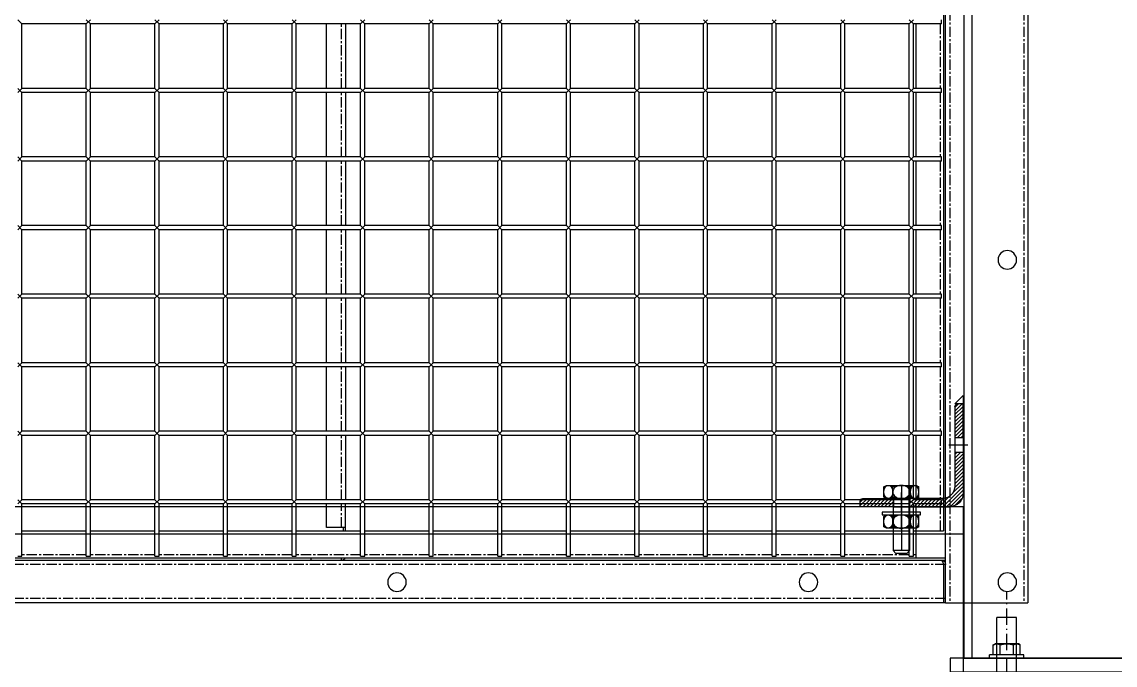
# Model space of a CAD drawing. Header units: millimetres. Extents: x -198529 to 244266, y -64 to 158464.
# Drawn here: x -147198 to -146401, y 94488 to 94957 of the extents above; entities that cross this region are included whole.
import ezdxf

# ---------------------------------------------------------------- set-up
doc = ezdxf.new("R2010")
doc.units = ezdxf.units.MM
for name, pattern in [('ACAD_ISO10W100', [18.5, 12, -3, 0.5, -3]), ('CENTER', [12, 7.5, -1.5, 1.5, -1.5]), ('HIDDEN2', [4.7625, 3.175, -1.5875])]:
    doc.linetypes.add(name, pattern=pattern)
for name, color, linetype in [('0-DCC', 30, 'Continuous'), ('0-DCC-STRUC', 180, 'Continuous'), ('0-DCC-STRUC-T', 4, 'Continuous'), ('ANCHOR BOLTS', 4, 'Continuous'), ('ANGEL STEEL_75x75x3.0', 22, 'Continuous'), ('BOLTS', 3, 'Continuous'), ('K-CEIL-DCC-RACK', 10, 'Continuous'), ('MITTELLINIEN', 3, 'ACAD_ISO10W100')]:
    doc.layers.add(name, color=color, linetype=linetype)
pattern_1 = [(45, (70645.0448, 93964.8255), (-1.325825215, 1.325825215), [])]

# ---------------------------------------------------------------- blocks, each defined once
blk = doc.blocks.new('DCC2850x1800(右)')
at = {"color": 0, "linetype": 'Continuous'}
for p, q in [((62906, -72678.48), (62906, -74478.48)), ((62966, -74478.48), (62966, -72678.48)), ((62967.5, -72730.88), (62967.5, -74426.08)), ((62969, -74056.48), (62969, -74053.48)), ((62969, -74056.48), (62989.5, -74056.48)), ((62987.5, -74103.48), (62987.5, -74056.48)), ((62992.5, -74053.48), (62989.5, -74056.48)), ((62992.5, -74056.48), (62989.5, -74053.48)), ((62989.5, -74103.48), (62989.5, -74056.48)), ((62992.5, -74103.48), (62992.5, -74056.48)), ((62992.5, -74056.48), (63039.5, -74056.48)), ((63042.5, -74053.48), (63039.5, -74056.48)), ((63042.5, -74056.48), (63039.5, -74053.48)), ((63039.5, -74103.48), (63039.5, -74056.48)), ((63042.5, -74056.48), (63089.5, -74056.48)), ((63042.5, -74103.48), (63042.5, -74056.48)), ((63092.5, -74053.48), (63089.5, -74056.48)), ((63092.5, -74056.48), (63089.5, -74053.48)), ((63089.5, -74103.48), (63089.5, -74056.48)), ((63092.5, -74056.48), (63139.5, -74056.48)), ((63092.5, -74103.48), (63092.5, -74056.48)), ((63142.5, -74053.48), (63139.5, -74056.48)), ((63142.5, -74056.48), (63139.5, -74053.48)), ((63139.5, -74103.48), (63139.5, -74056.48)), ((63142.5, -74056.48), (63189.5, -74056.48)), ((63142.5, -74103.48), (63142.5, -74056.48)), ((63192.5, -74053.48), (63189.5, -74056.48)), ((63192.5, -74056.48), (63189.5, -74053.48)), ((63189.5, -74103.48), (63189.5, -74056.48)), ((63192.5, -74056.48), (63239.5, -74056.48)), ((63192.5, -74103.48), (63192.5, -74056.48)), ((63242.5, -74053.48), (63239.5, -74056.48)), ((63242.5, -74056.48), (63239.5, -74053.48)), ((63239.5, -74103.48), (63239.5, -74056.48)), ((63242.5, -74056.48), (63289.5, -74056.48)), ((63242.5, -74103.48), (63242.5, -74056.48)), ((63292.5, -74053.48), (63289.5, -74056.48)), ((63292.5, -74056.48), (63289.5, -74053.48)), ((63289.5, -74103.48), (63289.5, -74056.48)), ((63292.5, -74056.48), (63339.5, -74056.48)), ((63292.5, -74103.48), (63292.5, -74056.48)), ((63342.5, -74053.48), (63339.5, -74056.48)), ((63342.5, -74056.48), (63339.5, -74053.48)), ((63339.5, -74103.48), (63339.5, -74056.48)), ((63342.5, -74056.48), (63389.5, -74056.48)), ((63342.5, -74103.48), (63342.5, -74056.48)), ((63392.5, -74053.48), (63389.5, -74056.48)), ((63392.5, -74056.48), (63389.5, -74053.48)), ((63389.5, -74103.48), (63389.5, -74056.48)), ((63392.5, -74056.48), (63439.5, -74056.48)), ((63392.5, -74103.48), (63392.5, -74056.48)), ((63403.5, -74056.48), (63403.5, -74103.48)), ((63417.5, -74103.48), (63417.5, -74056.48)), ((63442.5, -74053.48), (63439.5, -74056.48)), ((63442.5, -74056.48), (63439.5, -74053.48)), ((63439.5, -74103.48), (63439.5, -74056.48)), ((63442.5, -74056.48), (63489.5, -74056.48)), ((63442.5, -74103.48), (63442.5, -74056.48)), ((63492.5, -74053.48), (63489.5, -74056.48)), ((63492.5, -74056.48), (63489.5, -74053.48)), ((63489.5, -74103.48), (63489.5, -74056.48)), ((63492.5, -74056.48), (63539.5, -74056.48)), ((63492.5, -74103.48), (63492.5, -74056.48)), ((63542.5, -74053.48), (63539.5, -74056.48)), ((63542.5, -74056.48), (63539.5, -74053.48)), ((63539.5, -74103.48), (63539.5, -74056.48)), ((63542.5, -74056.48), (63589.5, -74056.48)), ((63542.5, -74103.48), (63542.5, -74056.48)), ((63592.5, -74053.48), (63589.5, -74056.48)), ((63592.5, -74056.48), (63589.5, -74053.48)), ((63589.5, -74103.48), (63589.5, -74056.48)), ((63592.5, -74056.48), (63639.5, -74056.48)), ((63592.5, -74103.48), (63592.5, -74056.48)), ((63642.5, -74053.48), (63639.5, -74056.48)), ((63639.5, -74103.48), (63639.5, -74056.48)), ((62969, -74103.48), (62989.5, -74103.48)), ((62969, -74106.48), (62969, -74103.48)), ((62969, -74106.48), (62989.5, -74106.48)), ((62987.5, -74153.48), (62987.5, -74106.48)), ((62992.5, -74103.48), (62989.5, -74106.48)), ((62992.5, -74106.48), (62989.5, -74103.48)), ((62989.5, -74153.48), (62989.5, -74106.48)), ((62992.5, -74103.48), (63039.5, -74103.48)), ((62992.5, -74153.48), (62992.5, -74106.48)), ((62992.5, -74106.48), (63039.5, -74106.48)), ((63042.5, -74103.48), (63039.5, -74106.48)), ((63042.5, -74106.48), (63039.5, -74103.48)), ((63039.5, -74153.48), (63039.5, -74106.48)), ((63042.5, -74103.48), (63089.5, -74103.48)), ((63042.5, -74106.48), (63089.5, -74106.48)), ((63042.5, -74153.48), (63042.5, -74106.48)), ((63092.5, -74103.48), (63089.5, -74106.48)), ((63092.5, -74106.48), (63089.5, -74103.48)), ((63089.5, -74153.48), (63089.5, -74106.48)), ((63092.5, -74103.48), (63139.5, -74103.48)), ((63092.5, -74106.48), (63139.5, -74106.48)), ((63092.5, -74153.48), (63092.5, -74106.48)), ((63142.5, -74103.48), (63139.5, -74106.48)), ((63142.5, -74106.48), (63139.5, -74103.48)), ((63139.5, -74153.48), (63139.5, -74106.48)), ((63142.5, -74103.48), (63189.5, -74103.48)), ((63142.5, -74106.48), (63189.5, -74106.48)), ((63142.5, -74153.48), (63142.5, -74106.48)), ((63192.5, -74103.48), (63189.5, -74106.48)), ((63192.5, -74106.48), (63189.5, -74103.48)), ((63189.5, -74153.48), (63189.5, -74106.48)), ((63192.5, -74103.48), (63239.5, -74103.48)), ((63192.5, -74106.48), (63239.5, -74106.48)), ((63192.5, -74153.48), (63192.5, -74106.48)), ((63242.5, -74103.48), (63239.5, -74106.48)), ((63242.5, -74106.48), (63239.5, -74103.48)), ((63239.5, -74153.48), (63239.5, -74106.48)), ((63242.5, -74103.48), (63289.5, -74103.48)), ((63242.5, -74106.48), (63289.5, -74106.48)), ((63242.5, -74153.48), (63242.5, -74106.48)), ((63292.5, -74103.48), (63289.5, -74106.48)), ((63292.5, -74106.48), (63289.5, -74103.48)), ((63289.5, -74153.48), (63289.5, -74106.48)), ((63292.5, -74103.48), (63339.5, -74103.48)), ((63292.5, -74106.48), (63339.5, -74106.48)), ((63292.5, -74153.48), (63292.5, -74106.48)), ((63342.5, -74103.48), (63339.5, -74106.48)), ((63342.5, -74106.48), (63339.5, -74103.48)), ((63339.5, -74153.48), (63339.5, -74106.48)), ((63342.5, -74103.48), (63389.5, -74103.48)), ((63342.5, -74106.48), (63389.5, -74106.48)), ((63342.5, -74153.48), (63342.5, -74106.48)), ((63392.5, -74103.48), (63389.5, -74106.48)), ((63392.5, -74106.48), (63389.5, -74103.48)), ((63389.5, -74153.48), (63389.5, -74106.48)), ((63392.5, -74103.48), (63439.5, -74103.48)), ((63392.5, -74106.48), (63439.5, -74106.48)), ((63392.5, -74153.48), (63392.5, -74106.48)), ((63403.5, -74106.48), (63403.5, -74153.48)), ((63417.5, -74153.48), (63417.5, -74106.48)), ((63442.5, -74103.48), (63439.5, -74106.48)), ((63442.5, -74106.48), (63439.5, -74103.48)), ((63439.5, -74153.48), (63439.5, -74106.48)), ((63442.5, -74103.48), (63489.5, -74103.48)), ((63442.5, -74106.48), (63489.5, -74106.48)), ((63442.5, -74153.48), (63442.5, -74106.48)), ((63492.5, -74103.48), (63489.5, -74106.48)), ((63492.5, -74106.48), (63489.5, -74103.48)), ((63489.5, -74153.48), (63489.5, -74106.48)), ((63492.5, -74103.48), (63539.5, -74103.48)), ((63492.5, -74106.48), (63539.5, -74106.48)), ((63492.5, -74153.48), (63492.5, -74106.48)), ((63542.5, -74103.48), (63539.5, -74106.48)), ((63542.5, -74106.48), (63539.5, -74103.48)), ((63539.5, -74153.48), (63539.5, -74106.48)), ((63542.5, -74103.48), (63589.5, -74103.48)), ((63542.5, -74106.48), (63589.5, -74106.48)), ((63542.5, -74153.48), (63542.5, -74106.48)), ((63592.5, -74103.48), (63589.5, -74106.48)), ((63592.5, -74106.48), (63589.5, -74103.48)), ((63589.5, -74153.48), (63589.5, -74106.48)), ((63592.5, -74103.48), (63639.5, -74103.48)), ((63592.5, -74106.48), (63639.5, -74106.48)), ((63592.5, -74153.48), (63592.5, -74106.48)), ((63642.5, -74103.48), (63639.5, -74106.48)), ((63642.5, -74106.48), (63639.5, -74103.48)), ((63639.5, -74153.48), (63639.5, -74106.48)), ((62969, -74153.48), (62989.5, -74153.48)), ((62969, -74156.48), (62969, -74153.48)), ((62992.5, -74153.48), (62989.5, -74156.48)), ((62992.5, -74156.48), (62989.5, -74153.48)), ((62992.5, -74153.48), (63039.5, -74153.48)), ((63042.5, -74153.48), (63039.5, -74156.48)), ((63042.5, -74156.48), (63039.5, -74153.48)), ((63042.5, -74153.48), (63089.5, -74153.48)), ((63092.5, -74153.48), (63089.5, -74156.48)), ((63092.5, -74156.48), (63089.5, -74153.48)), ((63092.5, -74153.48), (63139.5, -74153.48)), ((63142.5, -74153.48), (63139.5, -74156.48)), ((63142.5, -74156.48), (63139.5, -74153.48)), ((63142.5, -74153.48), (63189.5, -74153.48)), ((63192.5, -74153.48), (63189.5, -74156.48)), ((63192.5, -74156.48), (63189.5, -74153.48)), ((63192.5, -74153.48), (63239.5, -74153.48)), ((63242.5, -74153.48), (63239.5, -74156.48)), ((63242.5, -74156.48), (63239.5, -74153.48)), ((63242.5, -74153.48), (63289.5, -74153.48)), ((63292.5, -74153.48), (63289.5, -74156.48)), ((63292.5, -74156.48), (63289.5, -74153.48)), ((63292.5, -74153.48), (63339.5, -74153.48)), ((63342.5, -74153.48), (63339.5, -74156.48)), ((63342.5, -74156.48), (63339.5, -74153.48)), ((63342.5, -74153.48), (63389.5, -74153.48)), ((63392.5, -74153.48), (63389.5, -74156.48)), ((63392.5, -74156.48), (63389.5, -74153.48)), ((63392.5, -74153.48), (63439.5, -74153.48)), ((63442.5, -74153.48), (63439.5, -74156.48)), ((63442.5, -74156.48), (63439.5, -74153.48)), ((63442.5, -74153.48), (63489.5, -74153.48)), ((63492.5, -74153.48), (63489.5, -74156.48)), ((63492.5, -74156.48), (63489.5, -74153.48)), ((63492.5, -74153.48), (63539.5, -74153.48)), ((63542.5, -74153.48), (63539.5, -74156.48)), ((63542.5, -74156.48), (63539.5, -74153.48)), ((63542.5, -74153.48), (63589.5, -74153.48)), ((63592.5, -74153.48), (63589.5, -74156.48)), ((63592.5, -74156.48), (63589.5, -74153.48)), ((63592.5, -74153.48), (63639.5, -74153.48)), ((63642.5, -74153.48), (63639.5, -74156.48)), ((63642.5, -74156.48), (63639.5, -74153.48)), ((62969, -74156.48), (62989.5, -74156.48)), ((62987.5, -74203.48), (62987.5, -74156.48)), ((62989.5, -74203.48), (62989.5, -74156.48)), ((62992.5, -74203.48), (62992.5, -74156.48)), ((62992.5, -74156.48), (63039.5, -74156.48)), ((63039.5, -74203.48), (63039.5, -74156.48)), ((63042.5, -74156.48), (63089.5, -74156.48)), ((63042.5, -74203.48), (63042.5, -74156.48)), ((63089.5, -74203.48), (63089.5, -74156.48)), ((63092.5, -74156.48), (63139.5, -74156.48)), ((63092.5, -74203.48), (63092.5, -74156.48)), ((63139.5, -74203.48), (63139.5, -74156.48)), ((63142.5, -74156.48), (63189.5, -74156.48)), ((63142.5, -74203.48), (63142.5, -74156.48)), ((63189.5, -74203.48), (63189.5, -74156.48)), ((63192.5, -74156.48), (63239.5, -74156.48)), ((63192.5, -74203.48), (63192.5, -74156.48)), ((63239.5, -74203.48), (63239.5, -74156.48)), ((63242.5, -74156.48), (63289.5, -74156.48)), ((63242.5, -74203.48), (63242.5, -74156.48)), ((63289.5, -74203.48), (63289.5, -74156.48)), ((63292.5, -74156.48), (63339.5, -74156.48)), ((63292.5, -74203.48), (63292.5, -74156.48)), ((63339.5, -74203.48), (63339.5, -74156.48)), ((63342.5, -74156.48), (63389.5, -74156.48)), ((63342.5, -74203.48), (63342.5, -74156.48)), ((63389.5, -74203.48), (63389.5, -74156.48)), ((63392.5, -74156.48), (63439.5, -74156.48)), ((63392.5, -74203.48), (63392.5, -74156.48)), ((63403.5, -74156.48), (63403.5, -74203.48)), ((63417.5, -74203.48), (63417.5, -74156.48)), ((63439.5, -74203.48), (63439.5, -74156.48)), ((63442.5, -74156.48), (63489.5, -74156.48)), ((63442.5, -74203.48), (63442.5, -74156.48)), ((63489.5, -74203.48), (63489.5, -74156.48)), ((63492.5, -74156.48), (63539.5, -74156.48)), ((63492.5, -74203.48), (63492.5, -74156.48)), ((63539.5, -74203.48), (63539.5, -74156.48)), ((63542.5, -74156.48), (63589.5, -74156.48)), ((63542.5, -74203.48), (63542.5, -74156.48)), ((63589.5, -74203.48), (63589.5, -74156.48)), ((63592.5, -74156.48), (63639.5, -74156.48)), ((63592.5, -74203.48), (63592.5, -74156.48)), ((63639.5, -74203.48), (63639.5, -74156.48)), ((62969, -74203.48), (62989.5, -74203.48)), ((62969, -74206.48), (62969, -74203.48)), ((62969, -74206.48), (62989.5, -74206.48)), ((62987.5, -74253.48), (62987.5, -74206.48)), ((62992.5, -74203.48), (62989.5, -74206.48)), ((62992.5, -74206.48), (62989.5, -74203.48)), ((62989.5, -74253.48), (62989.5, -74206.48)), ((62992.5, -74203.48), (63039.5, -74203.48)), ((62992.5, -74253.48), (62992.5, -74206.48)), ((62992.5, -74206.48), (63039.5, -74206.48)), ((63042.5, -74203.48), (63039.5, -74206.48)), ((63042.5, -74206.48), (63039.5, -74203.48)), ((63039.5, -74253.48), (63039.5, -74206.48)), ((63042.5, -74203.48), (63089.5, -74203.48)), ((63042.5, -74206.48), (63089.5, -74206.48)), ((63042.5, -74253.48), (63042.5, -74206.48)), ((63092.5, -74203.48), (63089.5, -74206.48)), ((63092.5, -74206.48), (63089.5, -74203.48)), ((63089.5, -74253.48), (63089.5, -74206.48)), ((63092.5, -74203.48), (63139.5, -74203.48)), ((63092.5, -74206.48), (63139.5, -74206.48)), ((63092.5, -74253.48), (63092.5, -74206.48)), ((63142.5, -74203.48), (63139.5, -74206.48)), ((63142.5, -74206.48), (63139.5, -74203.48)), ((63139.5, -74253.48), (63139.5, -74206.48)), ((63142.5, -74203.48), (63189.5, -74203.48)), ((63142.5, -74206.48), (63189.5, -74206.48)), ((63142.5, -74253.48), (63142.5, -74206.48)), ((63192.5, -74203.48), (63189.5, -74206.48)), ((63192.5, -74206.48), (63189.5, -74203.48)), ((63189.5, -74253.48), (63189.5, -74206.48)), ((63192.5, -74203.48), (63239.5, -74203.48)), ((63192.5, -74206.48), (63239.5, -74206.48)), ((63192.5, -74253.48), (63192.5, -74206.48)), ((63242.5, -74203.48), (63239.5, -74206.48)), ((63242.5, -74206.48), (63239.5, -74203.48)), ((63239.5, -74253.48), (63239.5, -74206.48)), ((63242.5, -74203.48), (63289.5, -74203.48)), ((63242.5, -74206.48), (63289.5, -74206.48)), ((63242.5, -74253.48), (63242.5, -74206.48)), ((63292.5, -74203.48), (63289.5, -74206.48)), ((63292.5, -74206.48), (63289.5, -74203.48)), ((63289.5, -74253.48), (63289.5, -74206.48)), ((63292.5, -74203.48), (63339.5, -74203.48)), ((63292.5, -74206.48), (63339.5, -74206.48)), ((63292.5, -74253.48), (63292.5, -74206.48)), ((63342.5, -74203.48), (63339.5, -74206.48)), ((63342.5, -74206.48), (63339.5, -74203.48)), ((63339.5, -74253.48), (63339.5, -74206.48)), ((63342.5, -74203.48), (63389.5, -74203.48)), ((63342.5, -74206.48), (63389.5, -74206.48)), ((63342.5, -74253.48), (63342.5, -74206.48)), ((63392.5, -74203.48), (63389.5, -74206.48)), ((63392.5, -74206.48), (63389.5, -74203.48)), ((63389.5, -74253.48), (63389.5, -74206.48)), ((63392.5, -74203.48), (63439.5, -74203.48)), ((63392.5, -74206.48), (63439.5, -74206.48)), ((63392.5, -74253.48), (63392.5, -74206.48)), ((63403.5, -74206.48), (63403.5, -74253.48)), ((63417.5, -74253.48), (63417.5, -74206.48)), ((63442.5, -74203.48), (63439.5, -74206.48)), ((63442.5, -74206.48), (63439.5, -74203.48)), ((63439.5, -74253.48), (63439.5, -74206.48)), ((63442.5, -74203.48), (63489.5, -74203.48)), ((63442.5, -74206.48), (63489.5, -74206.48)), ((63442.5, -74253.48), (63442.5, -74206.48)), ((63492.5, -74203.48), (63489.5, -74206.48)), ((63492.5, -74206.48), (63489.5, -74203.48)), ((63489.5, -74253.48), (63489.5, -74206.48)), ((63492.5, -74203.48), (63539.5, -74203.48)), ((63492.5, -74206.48), (63539.5, -74206.48)), ((63492.5, -74253.48), (63492.5, -74206.48)), ((63542.5, -74203.48), (63539.5, -74206.48)), ((63542.5, -74206.48), (63539.5, -74203.48)), ((63539.5, -74253.48), (63539.5, -74206.48)), ((63542.5, -74203.48), (63589.5, -74203.48)), ((63542.5, -74206.48), (63589.5, -74206.48)), ((63542.5, -74253.48), (63542.5, -74206.48)), ((63592.5, -74203.48), (63589.5, -74206.48)), ((63592.5, -74206.48), (63589.5, -74203.48)), ((63589.5, -74253.48), (63589.5, -74206.48)), ((63592.5, -74203.48), (63639.5, -74203.48)), ((63592.5, -74206.48), (63639.5, -74206.48)), ((63592.5, -74253.48), (63592.5, -74206.48)), ((63642.5, -74203.48), (63639.5, -74206.48)), ((63642.5, -74206.48), (63639.5, -74203.48)), ((63639.5, -74253.48), (63639.5, -74206.48)), ((62969, -74253.48), (62989.5, -74253.48)), ((62969, -74256.48), (62969, -74253.48)), ((62969, -74256.48), (62989.5, -74256.48)), ((62987.5, -74303.48), (62987.5, -74256.48)), ((62992.5, -74253.48), (62989.5, -74256.48)), ((62992.5, -74256.48), (62989.5, -74253.48)), ((62989.5, -74303.48), (62989.5, -74256.48)), ((62992.5, -74253.48), (63039.5, -74253.48)), ((62992.5, -74303.48), (62992.5, -74256.48)), ((62992.5, -74256.48), (63039.5, -74256.48)), ((63042.5, -74253.48), (63039.5, -74256.48)), ((63042.5, -74256.48), (63039.5, -74253.48)), ((63039.5, -74303.48), (63039.5, -74256.48)), ((63042.5, -74253.48), (63089.5, -74253.48)), ((63042.5, -74256.48), (63089.5, -74256.48)), ((63042.5, -74303.48), (63042.5, -74256.48)), ((63092.5, -74253.48), (63089.5, -74256.48)), ((63092.5, -74256.48), (63089.5, -74253.48)), ((63089.5, -74303.48), (63089.5, -74256.48)), ((63092.5, -74253.48), (63139.5, -74253.48)), ((63092.5, -74256.48), (63139.5, -74256.48)), ((63092.5, -74303.48), (63092.5, -74256.48)), ((63142.5, -74253.48), (63139.5, -74256.48)), ((63142.5, -74256.48), (63139.5, -74253.48)), ((63139.5, -74303.48), (63139.5, -74256.48)), ((63142.5, -74253.48), (63189.5, -74253.48)), ((63142.5, -74256.48), (63189.5, -74256.48)), ((63142.5, -74303.48), (63142.5, -74256.48)), ((63192.5, -74253.48), (63189.5, -74256.48)), ((63192.5, -74256.48), (63189.5, -74253.48)), ((63189.5, -74303.48), (63189.5, -74256.48)), ((63192.5, -74253.48), (63239.5, -74253.48)), ((63192.5, -74256.48), (63239.5, -74256.48)), ((63192.5, -74303.48), (63192.5, -74256.48)), ((63242.5, -74253.48), (63239.5, -74256.48)), ((63242.5, -74256.48), (63239.5, -74253.48)), ((63239.5, -74303.48), (63239.5, -74256.48)), ((63242.5, -74253.48), (63289.5, -74253.48)), ((63242.5, -74256.48), (63289.5, -74256.48)), ((63242.5, -74303.48), (63242.5, -74256.48)), ((63292.5, -74253.48), (63289.5, -74256.48)), ((63292.5, -74256.48), (63289.5, -74253.48)), ((63289.5, -74303.48), (63289.5, -74256.48)), ((63292.5, -74253.48), (63339.5, -74253.48)), ((63292.5, -74256.48), (63339.5, -74256.48)), ((63292.5, -74303.48), (63292.5, -74256.48)), ((63342.5, -74253.48), (63339.5, -74256.48)), ((63342.5, -74256.48), (63339.5, -74253.48)), ((63339.5, -74303.48), (63339.5, -74256.48)), ((63342.5, -74253.48), (63389.5, -74253.48)), ((63342.5, -74256.48), (63389.5, -74256.48)), ((63342.5, -74303.48), (63342.5, -74256.48)), ((63392.5, -74253.48), (63389.5, -74256.48)), ((63392.5, -74256.48), (63389.5, -74253.48)), ((63389.5, -74303.48), (63389.5, -74256.48)), ((63392.5, -74253.48), (63439.5, -74253.48)), ((63392.5, -74256.48), (63439.5, -74256.48)), ((63392.5, -74303.48), (63392.5, -74256.48)), ((63403.5, -74256.48), (63403.5, -74303.48)), ((63417.5, -74303.48), (63417.5, -74256.48)), ((63442.5, -74253.48), (63439.5, -74256.48)), ((63442.5, -74256.48), (63439.5, -74253.48)), ((63439.5, -74303.48), (63439.5, -74256.48)), ((63442.5, -74253.48), (63489.5, -74253.48)), ((63442.5, -74256.48), (63489.5, -74256.48)), ((63442.5, -74303.48), (63442.5, -74256.48)), ((63492.5, -74253.48), (63489.5, -74256.48)), ((63492.5, -74256.48), (63489.5, -74253.48)), ((63489.5, -74303.48), (63489.5, -74256.48)), ((63492.5, -74253.48), (63539.5, -74253.48)), ((63492.5, -74256.48), (63539.5, -74256.48)), ((63492.5, -74303.48), (63492.5, -74256.48)), ((63542.5, -74253.48), (63539.5, -74256.48)), ((63542.5, -74256.48), (63539.5, -74253.48)), ((63539.5, -74303.48), (63539.5, -74256.48)), ((63542.5, -74253.48), (63589.5, -74253.48)), ((63542.5, -74256.48), (63589.5, -74256.48)), ((63542.5, -74303.48), (63542.5, -74256.48)), ((63592.5, -74253.48), (63589.5, -74256.48)), ((63592.5, -74256.48), (63589.5, -74253.48)), ((63589.5, -74303.48), (63589.5, -74256.48)), ((63592.5, -74253.48), (63639.5, -74253.48)), ((63592.5, -74256.48), (63639.5, -74256.48)), ((63592.5, -74303.48), (63592.5, -74256.48)), ((63642.5, -74253.48), (63639.5, -74256.48)), ((63642.5, -74256.48), (63639.5, -74253.48)), ((63639.5, -74303.48), (63639.5, -74256.48)), ((62969, -74303.48), (62989.5, -74303.48)), ((62969, -74306.48), (62969, -74303.48)), ((62969, -74306.48), (62989.5, -74306.48)), ((62987.5, -74353.48), (62987.5, -74306.48)), ((62992.5, -74303.48), (62989.5, -74306.48)), ((62992.5, -74306.48), (62989.5, -74303.48)), ((62989.5, -74353.48), (62989.5, -74306.48)), ((62992.5, -74303.48), (63039.5, -74303.48)), ((62992.5, -74353.48), (62992.5, -74306.48)), ((62992.5, -74306.48), (63039.5, -74306.48)), ((63042.5, -74303.48), (63039.5, -74306.48)), ((63042.5, -74306.48), (63039.5, -74303.48)), ((63039.5, -74353.48), (63039.5, -74306.48)), ((63042.5, -74303.48), (63089.5, -74303.48)), ((63042.5, -74306.48), (63089.5, -74306.48)), ((63042.5, -74353.48), (63042.5, -74306.48)), ((63092.5, -74303.48), (63089.5, -74306.48)), ((63092.5, -74306.48), (63089.5, -74303.48)), ((63089.5, -74353.48), (63089.5, -74306.48)), ((63092.5, -74303.48), (63139.5, -74303.48)), ((63092.5, -74306.48), (63139.5, -74306.48)), ((63092.5, -74353.48), (63092.5, -74306.48)), ((63142.5, -74303.48), (63139.5, -74306.48)), ((63142.5, -74306.48), (63139.5, -74303.48)), ((63139.5, -74353.48), (63139.5, -74306.48)), ((63142.5, -74303.48), (63189.5, -74303.48)), ((63142.5, -74306.48), (63189.5, -74306.48)), ((63142.5, -74353.48), (63142.5, -74306.48)), ((63192.5, -74303.48), (63189.5, -74306.48)), ((63192.5, -74306.48), (63189.5, -74303.48)), ((63189.5, -74353.48), (63189.5, -74306.48)), ((63192.5, -74303.48), (63239.5, -74303.48)), ((63192.5, -74306.48), (63239.5, -74306.48)), ((63192.5, -74353.48), (63192.5, -74306.48)), ((63242.5, -74303.48), (63239.5, -74306.48)), ((63242.5, -74306.48), (63239.5, -74303.48)), ((63239.5, -74353.48), (63239.5, -74306.48)), ((63242.5, -74303.48), (63289.5, -74303.48)), ((63242.5, -74306.48), (63289.5, -74306.48)), ((63242.5, -74353.48), (63242.5, -74306.48)), ((63292.5, -74303.48), (63289.5, -74306.48)), ((63292.5, -74306.48), (63289.5, -74303.48)), ((63289.5, -74353.48), (63289.5, -74306.48)), ((63292.5, -74303.48), (63339.5, -74303.48)), ((63292.5, -74306.48), (63339.5, -74306.48)), ((63292.5, -74353.48), (63292.5, -74306.48)), ((63342.5, -74303.48), (63339.5, -74306.48)), ((63342.5, -74306.48), (63339.5, -74303.48)), ((63339.5, -74353.48), (63339.5, -74306.48)), ((63342.5, -74303.48), (63389.5, -74303.48)), ((63342.5, -74306.48), (63389.5, -74306.48)), ((63342.5, -74353.48), (63342.5, -74306.48)), ((63392.5, -74303.48), (63389.5, -74306.48)), ((63392.5, -74306.48), (63389.5, -74303.48)), ((63389.5, -74353.48), (63389.5, -74306.48)), ((63392.5, -74303.48), (63439.5, -74303.48)), ((63392.5, -74306.48), (63439.5, -74306.48)), ((63392.5, -74353.48), (63392.5, -74306.48)), ((63403.5, -74306.48), (63403.5, -74353.48)), ((63417.5, -74353.48), (63417.5, -74306.48)), ((63442.5, -74303.48), (63439.5, -74306.48)), ((63442.5, -74306.48), (63439.5, -74303.48)), ((63439.5, -74353.48), (63439.5, -74306.48)), ((63442.5, -74303.48), (63489.5, -74303.48)), ((63442.5, -74306.48), (63489.5, -74306.48)), ((63442.5, -74353.48), (63442.5, -74306.48)), ((63492.5, -74303.48), (63489.5, -74306.48)), ((63492.5, -74306.48), (63489.5, -74303.48)), ((63489.5, -74353.48), (63489.5, -74306.48)), ((63492.5, -74303.48), (63539.5, -74303.48)), ((63492.5, -74306.48), (63539.5, -74306.48)), ((63492.5, -74353.48), (63492.5, -74306.48)), ((63542.5, -74303.48), (63539.5, -74306.48)), ((63542.5, -74306.48), (63539.5, -74303.48)), ((63539.5, -74353.48), (63539.5, -74306.48)), ((63542.5, -74303.48), (63589.5, -74303.48)), ((63542.5, -74306.48), (63589.5, -74306.48)), ((63542.5, -74353.48), (63542.5, -74306.48)), ((63592.5, -74303.48), (63589.5, -74306.48)), ((63592.5, -74306.48), (63589.5, -74303.48)), ((63589.5, -74353.48), (63589.5, -74306.48)), ((63592.5, -74303.48), (63639.5, -74303.48)), ((63592.5, -74306.48), (63639.5, -74306.48)), ((63592.5, -74353.48), (63592.5, -74306.48)), ((63642.5, -74303.48), (63639.5, -74306.48)), ((63642.5, -74306.48), (63639.5, -74303.48)), ((63639.5, -74353.48), (63639.5, -74306.48)), ((62969, -74353.48), (62989.5, -74353.48)), ((62969, -74356.48), (62969, -74353.48)), ((62992.5, -74353.48), (62989.5, -74356.48)), ((62992.5, -74356.48), (62989.5, -74353.48)), ((62992.5, -74353.48), (63039.5, -74353.48)), ((63042.5, -74353.48), (63039.5, -74356.48)), ((63042.5, -74356.48), (63039.5, -74353.48)), ((63042.5, -74353.48), (63089.5, -74353.48)), ((63092.5, -74353.48), (63089.5, -74356.48)), ((63092.5, -74356.48), (63089.5, -74353.48)), ((63092.5, -74353.48), (63139.5, -74353.48)), ((63142.5, -74353.48), (63139.5, -74356.48)), ((63142.5, -74356.48), (63139.5, -74353.48)), ((63142.5, -74353.48), (63189.5, -74353.48)), ((63192.5, -74353.48), (63189.5, -74356.48)), ((63192.5, -74356.48), (63189.5, -74353.48)), ((63192.5, -74353.48), (63239.5, -74353.48)), ((63242.5, -74353.48), (63239.5, -74356.48)), ((63242.5, -74356.48), (63239.5, -74353.48)), ((63242.5, -74353.48), (63289.5, -74353.48)), ((63292.5, -74353.48), (63289.5, -74356.48)), ((63292.5, -74356.48), (63289.5, -74353.48)), ((63292.5, -74353.48), (63339.5, -74353.48)), ((63342.5, -74353.48), (63339.5, -74356.48)), ((63342.5, -74356.48), (63339.5, -74353.48)), ((63342.5, -74353.48), (63389.5, -74353.48)), ((63392.5, -74353.48), (63389.5, -74356.48)), ((63392.5, -74356.48), (63389.5, -74353.48)), ((63392.5, -74353.48), (63439.5, -74353.48)), ((63442.5, -74353.48), (63439.5, -74356.48)), ((63442.5, -74356.48), (63439.5, -74353.48)), ((63442.5, -74353.48), (63489.5, -74353.48)), ((63492.5, -74353.48), (63489.5, -74356.48)), ((63492.5, -74356.48), (63489.5, -74353.48)), ((63492.5, -74353.48), (63539.5, -74353.48)), ((63542.5, -74353.48), (63539.5, -74356.48)), ((63542.5, -74356.48), (63539.5, -74353.48)), ((63542.5, -74353.48), (63589.5, -74353.48)), ((63592.5, -74353.48), (63589.5, -74356.48)), ((63592.5, -74356.48), (63589.5, -74353.48)), ((63592.5, -74353.48), (63639.5, -74353.48)), ((63642.5, -74353.48), (63639.5, -74356.48)), ((63642.5, -74356.48), (63639.5, -74353.48)), ((62969, -74356.48), (62989.5, -74356.48)), ((62987.5, -74403.48), (62987.5, -74356.48)), ((62989.5, -74403.48), (62989.5, -74356.48)), ((62992.5, -74403.48), (62992.5, -74356.48)), ((62992.5, -74356.48), (63039.5, -74356.48)), ((63039.5, -74403.48), (63039.5, -74356.48)), ((63042.5, -74356.48), (63089.5, -74356.48)), ((63042.5, -74403.48), (63042.5, -74356.48)), ((63089.5, -74403.48), (63089.5, -74356.48)), ((63092.5, -74356.48), (63139.5, -74356.48)), ((63092.5, -74403.48), (63092.5, -74356.48)), ((63139.5, -74403.48), (63139.5, -74356.48)), ((63142.5, -74356.48), (63189.5, -74356.48)), ((63142.5, -74403.48), (63142.5, -74356.48)), ((63189.5, -74403.48), (63189.5, -74356.48)), ((63192.5, -74356.48), (63239.5, -74356.48)), ((63192.5, -74403.48), (63192.5, -74356.48)), ((63239.5, -74403.48), (63239.5, -74356.48)), ((63242.5, -74356.48), (63289.5, -74356.48)), ((63242.5, -74403.48), (63242.5, -74356.48)), ((63289.5, -74403.48), (63289.5, -74356.48)), ((63292.5, -74356.48), (63339.5, -74356.48)), ((63292.5, -74403.48), (63292.5, -74356.48)), ((63339.5, -74403.48), (63339.5, -74356.48)), ((63342.5, -74356.48), (63389.5, -74356.48)), ((63342.5, -74403.48), (63342.5, -74356.48)), ((63389.5, -74403.48), (63389.5, -74356.48)), ((63392.5, -74356.48), (63439.5, -74356.48)), ((63392.5, -74403.48), (63392.5, -74356.48)), ((63403.5, -74356.48), (63403.5, -74403.48)), ((63417.5, -74403.48), (63417.5, -74356.48)), ((63439.5, -74403.48), (63439.5, -74356.48)), ((63442.5, -74356.48), (63489.5, -74356.48)), ((63442.5, -74403.48), (63442.5, -74356.48)), ((63489.5, -74403.48), (63489.5, -74356.48)), ((63492.5, -74356.48), (63539.5, -74356.48)), ((63492.5, -74403.48), (63492.5, -74356.48)), ((63539.5, -74403.48), (63539.5, -74356.48)), ((63542.5, -74356.48), (63589.5, -74356.48)), ((63542.5, -74403.48), (63542.5, -74356.48)), ((63589.5, -74403.48), (63589.5, -74356.48)), ((63592.5, -74356.48), (63639.5, -74356.48)), ((63592.5, -74403.48), (63592.5, -74356.48)), ((63639.5, -74403.48), (63639.5, -74356.48)), ((62969, -74403.48), (62989.5, -74403.48)), ((62969, -74406.48), (62969, -74403.48)), ((62969, -74406.48), (62989.5, -74406.48)), ((62987.5, -74446.08), (62987.5, -74406.48)), ((62992.5, -74403.48), (62989.5, -74406.48)), ((62992.5, -74406.48), (62989.5, -74403.48)), ((62989.5, -74444.58), (62989.5, -74406.48)), ((62992.5, -74403.48), (63039.5, -74403.48)), ((62992.5, -74444.58), (62992.5, -74406.48)), ((62992.5, -74406.48), (63039.5, -74406.48)), ((63042.5, -74403.48), (63039.5, -74406.48)), ((63042.5, -74406.48), (63039.5, -74403.48)), ((63039.5, -74444.58), (63039.5, -74406.48)), ((63042.5, -74403.48), (63089.5, -74403.48)), ((63042.5, -74406.48), (63089.5, -74406.48)), ((63042.5, -74444.58), (63042.5, -74406.48)), ((63092.5, -74403.48), (63089.5, -74406.48)), ((63092.5, -74406.48), (63089.5, -74403.48)), ((63089.5, -74444.58), (63089.5, -74406.48)), ((63092.5, -74403.48), (63139.5, -74403.48)), ((63092.5, -74406.48), (63139.5, -74406.48)), ((63092.5, -74444.58), (63092.5, -74406.48)), ((63142.5, -74403.48), (63139.5, -74406.48)), ((63142.5, -74406.48), (63139.5, -74403.48)), ((63139.5, -74444.58), (63139.5, -74406.48)), ((63142.5, -74403.48), (63189.5, -74403.48)), ((63142.5, -74406.48), (63189.5, -74406.48)), ((63142.5, -74444.58), (63142.5, -74406.48)), ((63192.5, -74403.48), (63189.5, -74406.48)), ((63192.5, -74406.48), (63189.5, -74403.48)), ((63189.5, -74444.58), (63189.5, -74406.48)), ((63192.5, -74403.48), (63239.5, -74403.48)), ((63192.5, -74406.48), (63239.5, -74406.48)), ((63192.5, -74444.58), (63192.5, -74406.48)), ((63242.5, -74403.48), (63239.5, -74406.48)), ((63242.5, -74406.48), (63239.5, -74403.48)), ((63239.5, -74444.58), (63239.5, -74406.48)), ((63242.5, -74403.48), (63289.5, -74403.48)), ((63242.5, -74406.48), (63289.5, -74406.48)), ((63242.5, -74444.58), (63242.5, -74406.48)), ((63292.5, -74403.48), (63289.5, -74406.48)), ((63292.5, -74406.48), (63289.5, -74403.48)), ((63289.5, -74444.58), (63289.5, -74406.48)), ((63292.5, -74403.48), (63339.5, -74403.48)), ((63292.5, -74406.48), (63339.5, -74406.48)), ((63292.5, -74444.58), (63292.5, -74406.48)), ((63342.5, -74403.48), (63339.5, -74406.48)), ((63342.5, -74406.48), (63339.5, -74403.48)), ((63339.5, -74444.58), (63339.5, -74406.48)), ((63342.5, -74403.48), (63389.5, -74403.48)), ((63342.5, -74406.48), (63389.5, -74406.48)), ((63342.5, -74444.58), (63342.5, -74406.48)), ((63392.5, -74403.48), (63389.5, -74406.48)), ((63392.5, -74406.48), (63389.5, -74403.48)), ((63389.5, -74444.58), (63389.5, -74406.48)), ((63392.5, -74403.48), (63439.5, -74403.48)), ((63392.5, -74406.48), (63439.5, -74406.48)), ((63392.5, -74444.58), (63392.5, -74406.48)), ((63403.5, -74426.08), (63403.5, -74406.48)), ((63417.5, -74423.58), (63417.5, -74406.48)), ((63442.5, -74403.48), (63439.5, -74406.48)), ((63442.5, -74406.48), (63439.5, -74403.48)), ((63439.5, -74444.58), (63439.5, -74406.48)), ((63442.5, -74403.48), (63489.5, -74403.48)), ((63442.5, -74406.48), (63489.5, -74406.48)), ((63442.5, -74444.58), (63442.5, -74406.48)), ((63492.5, -74403.48), (63489.5, -74406.48)), ((63492.5, -74406.48), (63489.5, -74403.48)), ((63489.5, -74444.58), (63489.5, -74406.48)), ((63492.5, -74403.48), (63539.5, -74403.48)), ((63492.5, -74406.48), (63539.5, -74406.48)), ((63492.5, -74444.58), (63492.5, -74406.48)), ((63542.5, -74403.48), (63539.5, -74406.48)), ((63542.5, -74406.48), (63539.5, -74403.48)), ((63539.5, -74444.58), (63539.5, -74406.48)), ((63542.5, -74403.48), (63589.5, -74403.48)), ((63542.5, -74406.48), (63589.5, -74406.48)), ((63542.5, -74444.58), (63542.5, -74406.48)), ((63592.5, -74403.48), (63589.5, -74406.48)), ((63592.5, -74406.48), (63589.5, -74403.48)), ((63589.5, -74444.58), (63589.5, -74406.48)), ((63592.5, -74403.48), (63639.5, -74403.48)), ((63592.5, -74406.48), (63639.5, -74406.48)), ((63592.5, -74444.58), (63592.5, -74406.48)), ((63642.5, -74403.48), (63639.5, -74406.48)), ((63642.5, -74406.48), (63639.5, -74403.48)), ((63639.5, -74444.58), (63639.5, -74406.48)), ((62989.5, -74426.08), (62967.5, -74426.08)), ((63039.5, -74426.08), (62992.5, -74426.08)), ((63089.5, -74426.08), (63042.5, -74426.08)), ((63139.5, -74426.08), (63092.5, -74426.08)), ((63189.5, -74426.08), (63142.5, -74426.08)), ((63239.5, -74426.08), (63192.5, -74426.08)), ((63289.5, -74426.08), (63242.5, -74426.08)), ((63339.5, -74426.08), (63292.5, -74426.08)), ((63389.5, -74426.08), (63342.5, -74426.08)), ((63439.5, -74426.08), (63392.5, -74426.08)), ((63403.5, -74423.58), (63417.5, -74423.58)), ((63405, -74426.08), (63405, -74423.58)), ((63489.5, -74426.08), (63442.5, -74426.08)), ((63539.5, -74426.08), (63492.5, -74426.08)), ((63589.5, -74426.08), (63542.5, -74426.08)), ((63639.5, -74426.08), (63592.5, -74426.08)), ((62966, -74446.08), (65616, -74446.08)), ((62966, -74447.58), (65613, -74447.58)), ((62967.77, -74449.73), (62967.5, -74450.58)), ((62992.5, -74444.58), (62989.5, -74444.58)), ((63042.5, -74444.58), (63039.5, -74444.58)), ((63092.5, -74444.58), (63089.5, -74444.58)), ((63142.5, -74444.58), (63139.5, -74444.58)), ((63192.5, -74444.58), (63189.5, -74444.58)), ((63242.5, -74444.58), (63239.5, -74444.58)), ((63292.5, -74444.58), (63289.5, -74444.58)), ((63342.5, -74444.58), (63339.5, -74444.58)), ((63392.5, -74444.58), (63389.5, -74444.58)), ((63428.5, -74447.58), (63428.5, -74446.08)), ((63442.5, -74444.58), (63439.5, -74444.58)), ((63492.5, -74444.58), (63489.5, -74444.58)), ((63542.5, -74444.58), (63539.5, -74444.58)), ((63592.5, -74444.58), (63589.5, -74444.58)), ((63642.5, -74444.58), (63639.5, -74444.58)), ((62966, -74450.58), (62967.5, -74450.58)), ((62967.5, -74450.58), (62967.5, -74478.48)), ((62966, -74478.48), (62906, -74478.48)), ((62966, -74478.48), (62967.5, -74478.48)), ((62966, -74478.48), (65614.5, -74478.48))]:
    blk.add_line(p, q, dxfattribs=at)
at = {"color": 0, "linetype": 'CENTER'}
for p, q in [((62909, -72678.48), (62909, -74478.48)), ((62963, -72678.48), (62963, -74478.48)), ((62970, -74056.48), (62970, -74103.48)), ((63406.5, -74103.48), (63406.5, -74056.48)), ((62970, -74106.48), (62970, -74153.48)), ((63406.5, -74153.48), (63406.5, -74106.48)), ((62970, -74156.48), (62970, -74203.48)), ((63406.5, -74203.48), (63406.5, -74156.48)), ((62970, -74206.48), (62970, -74253.48)), ((63406.5, -74253.48), (63406.5, -74206.48)), ((62970, -74256.48), (62970, -74303.48)), ((63406.5, -74303.48), (63406.5, -74256.48)), ((62970, -74306.48), (62970, -74353.48)), ((63406.5, -74353.48), (63406.5, -74306.48)), ((62970, -74356.48), (62970, -74403.48)), ((63406.5, -74403.48), (63406.5, -74356.48)), ((62970, -74406.48), (62970, -74426.08)), ((63406.5, -74423.58), (63406.5, -74406.48)), ((62987.5, -74443.58), (62989.5, -74443.58)), ((62992.5, -74443.58), (63039.5, -74443.58)), ((63042.5, -74443.58), (63089.5, -74443.58)), ((63092.5, -74443.58), (63139.5, -74443.58)), ((63142.5, -74443.58), (63189.5, -74443.58)), ((63192.5, -74443.58), (63239.5, -74443.58)), ((63242.5, -74443.58), (63289.5, -74443.58)), ((63292.5, -74443.58), (63339.5, -74443.58)), ((63342.5, -74443.58), (63389.5, -74443.58)), ((63392.5, -74443.58), (63439.5, -74443.58)), ((63406.5, -74447.58), (63406.5, -74446.08)), ((63442.5, -74443.58), (63489.5, -74443.58)), ((63492.5, -74443.58), (63539.5, -74443.58)), ((63542.5, -74443.58), (63589.5, -74443.58)), ((63592.5, -74443.58), (63639.5, -74443.58)), ((62966, -74450.58), (65614.5, -74450.58)), ((62966, -74475.48), (65614.5, -74475.48))]:
    blk.add_line(p, q, dxfattribs=at)
at = {"color": 0, "linetype": 'Continuous'}
for centre in [(62921, -74228.48), (62921, -74463.48), (63066, -74463.48), (63066, -74463.48), (63366, -74463.48), (63366, -74463.48)]:
    blk.add_circle(centre, 6.75, dxfattribs=at)
for centre, start, end in [((62969, -74450.58), 90, 180), ((63406.5, -74444.58), 210, 270)]:
    blk.add_arc(centre, 3, start, end, dxfattribs=at)
for points, knots in [([(62968, -74449.08), (62967.96, -74449.18), (62967.88, -74449.4), (62967.81, -74449.62), (62967.77, -74449.73)], [0, 0, 0, 0, 0.488633, 1, 1, 1, 1]), ([(62969, -74447.58), (62968.79, -74447.58), (62968.33, -74448.17), (62968.14, -74448.7), (62968, -74449.08)], [0, 0, 0, 0, 0.347127, 1, 1, 1, 1])]:
    blk.add_open_spline(points, degree=3, knots=knots, dxfattribs=at)
blk = doc.blocks.new('H-方柱-200x8-X13')
for points in [[(-100, -1190), (100, -1190), (100, 4860.48), (-100, 4860.48)], [(-110, -1200), (110, -1200), (110, -1190), (-110, -1190)]]:
    blk.add_lwpolyline(points, close=True)
at = {"linetype": 'HIDDEN2', "ltscale": 0.1}
blk.add_lwpolyline([(-94, -1190), (94, -1190), (94, 4860.48), (-94, 4860.48)], close=True, dxfattribs=at)
blk = doc.blocks.new('M12')
at = {"layer": 'ANCHOR BOLTS'}
for p, q in [((-7.21, -38.33), (-7.21, 29.63)), ((-7.21, 29.63), (7.21, 29.63)), ((7.21, -38.33), (7.21, 29.63)), ((-9.81, 9.74), (-8.5, 10.5)), ((-9.81, 2.5), (-9.81, 9.74)), ((-8.5, 10.5), (8.5, 10.5)), ((-4.91, 2.5), (-4.91, 9.74)), ((4.91, 2.5), (4.91, 9.74)), ((9.81, 9.74), (8.5, 10.5)), ((9.81, 2.5), (9.81, 9.74)), ((-12.5, 2.5), (12.5, 2.5)), ((-12.5, 0), (-12.5, 2.5)), ((-12.5, 0), (12.5, 0)), ((0, 0), (0, 0)), ((12.5, 0), (12.5, 2.5)), ((7.21, -38.33), (-7.21, -38.33)), ((-7.01, -38.33), (-7.01, -40)), ((7.01, -38.33), (7.01, -40)), ((-7.21, -58), (-7.21, -40)), ((-7.21, -40), (7.21, -40)), ((7.21, -58), (7.21, -40)), ((-7.21, -58), (7.21, -58)), ((-6.17, -64.5), (-6.17, -58)), ((6.17, -64.5), (6.17, -58)), ((-7.21, -64.5), (7.21, -64.5)), ((-7.21, -72.58), (-7.21, -64.5)), ((-7.18, -70.08), (-6.05, -70.08)), ((-7.18, -71.07), (-7.18, -70.08)), ((-6.42, -72.58), (-7.18, -71.07)), ((-7.18, -71.07), (-6.81, -71.07)), ((-6.81, -71.07), (-6.81, -70.08)), ((-6.05, -72.58), (-6.81, -71.07)), ((-6.05, -72.58), (-6.05, -70.08)), ((-2.45, -71.07), (-2.45, -70.08)), ((-2.45, -70.08), (-1.5, -70.08)), ((-2.23, -72.58), (-2.45, -71.07)), ((-2.45, -71.07), (-1.73, -71.07)), ((-1.73, -71.07), (-1.73, -70.08)), ((-1.5, -72.58), (-1.73, -71.07)), ((-1.5, -72.58), (-1.5, -70.08)), ((3.27, -72.58), (3.27, -70.08)), ((3.27, -70.08), (4.36, -70.08)), ((3.71, -71.07), (3.27, -72.58)), ((3.71, -71.07), (3.71, -70.08)), ((3.71, -71.07), (4.36, -71.07)), ((4.36, -71.07), (3.92, -72.58)), ((4.36, -71.07), (4.36, -70.08)), ((6.86, -72.58), (6.86, -70.08)), ((6.86, -70.08), (7.9, -70.08)), ((7.7, -71.07), (6.86, -72.58)), ((7.9, -71.07), (7.05, -72.58)), ((7.21, -70.08), (7.21, -64.5)), ((7.7, -71.07), (7.7, -70.08)), ((7.7, -71.07), (7.9, -71.07)), ((7.9, -71.07), (7.9, -70.08)), ((-7.33, -79.42), (-7.33, -72.58)), ((-7.21, -72.58), (1.65, -72.58)), ((-1.41, -79.42), (1.41, -79.42)), ((-1.41, -82.75), (-1.41, -79.42)), ((1.41, -82.75), (1.41, -79.42)), ((1.65, -74), (1.65, -72.58)), ((1.65, -74), (5.25, -74)), ((3.27, -72.58), (3.92, -72.58)), ((5.25, -74), (5.25, -72.58)), ((5.25, -72.58), (7.33, -72.58)), ((7.21, -72.58), (7.21, -72.3)), ((7.33, -79.42), (7.33, -72.58)), ((-7.92, -94.15), (-1.77, -94.15)), ((7.92, -94.15), (1.77, -94.15)), ((-8.83, -103.59), (-8.72, -102.63)), ((-2.59, -103.66), (-2.48, -102.62)), ((-1.79, -97.43), (1.79, -97.43)), ((2.59, -103.66), (2.48, -102.62)), ((8.83, -103.59), (8.72, -102.63)), ((-2.88, -106.08), (-9.15, -106.08)), ((-7.21, -111.6), (-7.21, -108.8)), ((2.88, -106.08), (9.15, -106.08)), ((7.46, -111.6), (7.46, -108.8)), ((-7.21, -111.6), (7.46, -111.6)), ((-5, -111.6), (-5, -116.54)), ((-5, -116.54), (5, -116.54)), ((-5, -116.54), (-3.54, -118)), ((-4.11, -111.6), (-4.11, -117.44)), ((-3.54, -118), (3.54, -118)), ((5, -116.54), (3.54, -118)), ((4.11, -111.6), (4.11, -117.44)), ((5, -111.6), (5, -116.54))]:
    blk.add_line(p, q, dxfattribs=at)
for centre, radius, start, end in [((-7.35, 6.2), 4.3, 55.43491, 120), ((0, -5.74), 16.24, 72.41205, 107.58795), ((7.35, 6.2), 4.3, 60, 124.56509), ((-57.09, -81.08), 49.79, 354.74836, 1.91847), ((57.09, -81.08), 49.79, 178.08153, 185.25164), ((-192.63, -81.08), 185.17, 353.31699, 358.58991), ((-192.63, -82.41), 191.23, 353.93401, 359.89763), ((192.63, -82.41), 191.23, 180.10237, 186.06599), ((192.63, -81.08), 185.17, 181.41009, 186.68301), ((-192.63, -81.08), 185.17, 352.24093, 353.01899), ((192.63, -81.08), 185.17, 186.98101, 187.75907), ((21.54, -108.8), 28.75, 174.57411, 180), ((-192.63, -82.41), 191.23, 352.88816, 353.61793), ((192.63, -82.41), 191.23, 186.38207, 187.11184), ((-21.29, -108.8), 28.75, 0, 5.42589)]:
    blk.add_arc(centre, radius, start, end, dxfattribs=at)
at = {"layer": 'MITTELLINIEN', "color": 8}
blk.add_line((0, -142.14), (0, 48.68), dxfattribs=at)
blk = doc.blocks.new('A$C2DBF4B5B')
h = blk.add_hatch()
h.set_pattern_fill('ANSI31', color=256, scale=15, style=0)
h.set_pattern_definition(pattern_1)
edge = h.paths.add_edge_path()
edge.add_line((39.5, 75), (10, 75))
edge.add_arc((10, 65), 10, 90, 180)
edge.add_line((0, 65), (0, 35.5))
edge.add_line((0, 35.5), (6, 35.5))
edge.add_line((6, 35.5), (6, 60))
edge.add_arc((15, 60), 9, 90, 180, ccw=False)
edge.add_line((15, 69), (39.5, 69))
edge.add_line((39.5, 69), (39.5, 75))
h = blk.add_hatch()
h.set_pattern_fill('ANSI31', color=256, scale=15, style=0)
h.set_pattern_definition(pattern_1)
edge = h.paths.add_edge_path()
edge.add_line((50.5, 69), (50.5, 75))
edge.add_line((50.5, 75), (75, 75))
edge.add_line((75, 75), (75, 71))
edge.add_arc((73, 71), 2, -90, 0, ccw=False)
edge.add_line((73, 69), (50.5, 69))
h = blk.add_hatch()
h.set_pattern_fill('ANSI31', color=256, scale=15, style=0)
h.set_pattern_definition(pattern_1)
edge = h.paths.add_edge_path()
edge.add_line((0, 24.5), (6, 24.5))
edge.add_line((6, 24.5), (6, 2))
edge.add_arc((4, 2), 2, -90, 0, ccw=False)
edge.add_line((4, 0), (0, 0))
edge.add_line((0, 0), (0, 24.5))
for p, q in [((39.5, 75), (10, 75)), ((50.5, 75), (39.5, 75)), ((39.5, 75), (39.5, 69)), ((50.5, 69), (50.5, 75)), ((50.5, 75), (75, 75)), ((75, 75), (75, 71)), ((0, 35.5), (0, 65)), ((39.5, 69), (15, 69)), ((50.5, 69), (39.5, 69)), ((73, 69), (50.5, 69)), ((6, 60), (6, 35.5)), ((0, 24.5), (0, 35.5)), ((6, 35.5), (0, 35.5)), ((6, 35.5), (6, 24.5)), ((0, 24.5), (6, 24.5)), ((0, 24.5), (0, 0)), ((6, 2), (6, 24.5)), ((0, 0), (4, 0))]:
    blk.add_line(p, q)
at = {"color": 8}
for p, q in [((45, 78.55), (45, 64.69)), ((-3.55, 30), (10.31, 30))]:
    blk.add_line(p, q, dxfattribs=at)
for centre, radius, start, end in [((10, 65), 10, 90, 180), ((15, 60), 9, 90, 180), ((73, 71), 2, 270, 0), ((4, 2), 2, 270, 0)]:
    blk.add_arc(centre, radius, start, end)
blk = doc.blocks.new('A$C4EA80240')
for p, q in [((2.55, 9.68), (1.32, 9.68)), ((10.16, 9.68), (6.43, 9.68)), ((7.67, 1.08), (7.67, 10.68)), ((21.6, 9.68), (17.87, 9.68)), ((20.36, 1.08), (20.36, 10.68)), ((26.72, 2.08), (26.72, 9.68)), ((2.55, 2.08), (1.32, 2.08)), ((10.13, 2.08), (6.43, 2.08)), ((21.6, 2.08), (17.9, 2.08))]:
    blk.add_line(p, q)
at = {"color": 8}
blk.add_line((14.02, 0), (14.02, 11.74), dxfattribs=at)
blk.add_lwpolyline([(28.04, 12.68), (0, 12.68), (0, 10.68), (28.04, 10.68)], close=True)
blk.add_lwpolyline([(25.48, 2.08), (26.72, 2.08), (24.98, 1.08), (3.05, 1.08), (1.32, 2.08), (1.32, 9.68), (3.05, 10.68), (24.98, 10.68), (26.72, 9.68), (25.48, 9.68)])
blk.add_ellipse((4.49, 5.88), major_axis=(0, 4.8), ratio=0.661547)
at = {"extrusion": (0, 0, -1)}
for centre, major_axis, ratio in [((14.02, 5.87), (6.36, 0), 0.753789), ((23.54, 5.88), (0, 4.8), 0.661547)]:
    blk.add_ellipse(centre, major_axis=major_axis, ratio=ratio, dxfattribs=at)
blk = doc.blocks.new('A$C147C6879')
at = {"layer": 'BOLTS'}
for p, q in [((8.6, 25.4), (1, 25.4)), ((9.6, 19.05), (0, 19.05)), ((1, 20.28), (1, 16.55)), ((8.6, 20.28), (8.6, 16.58)), ((9.6, 18.7), (47.6, 18.7)), ((49.6, 16.7), (47.6, 18.7)), ((47.6, 18.7), (47.6, 6.7)), ((49.6, 16.7), (49.6, 8.7)), ((0.02, 12.7), (47.6, 12.7)), ((1, 8.85), (1, 5.12)), ((8.6, 8.81), (8.6, 5.12)), ((47.6, 6.7), (49.6, 8.7)), ((9.6, 6.35), (0, 6.35)), ((1, 1.24), (1, 0)), ((8.6, 1.24), (8.6, 0)), ((9.6, 6.7), (47.6, 6.7))]:
    blk.add_line(p, q, dxfattribs=at)
blk.add_lwpolyline([(8.6, 24.16), (8.6, 25.4), (9.6, 23.66), (9.6, 1.73), (8.6, 0), (1, 0), (0, 1.73), (0, 23.66), (1, 25.4), (1, 24.16)], dxfattribs=at)
at = {"layer": 'BOLTS', "extrusion": (0, 0, -1)}
for centre, major_axis, ratio in [((4.8, 22.22), (-4.8, 0), 0.661547), ((4.81, 12.7), (0, 6.36), 0.753789)]:
    blk.add_ellipse(centre, major_axis=major_axis, ratio=ratio, dxfattribs=at)
at = {"layer": 'BOLTS'}
blk.add_ellipse((4.8, 3.18), major_axis=(-4.8, 0), ratio=0.661547, dxfattribs=at)

msp = doc.modelspace()

# ---------------------------------------------------------------- linework, layer by layer
at = {"layer": '0-DCC-STRUC'}
for points in [[(-149386.27, 94453.01), (-146511.27, 94453.01), (-146511.27, 94603.01), (-149386.27, 94603.01)], [(-149386.27, 94473.01), (-146511.27, 94473.01), (-146511.27, 94583.01), (-149386.27, 94583.01)]]:
    msp.add_lwpolyline(points, close=True, dxfattribs=at)
at = {"layer": '0-DCC-STRUC-T'}
msp.add_lwpolyline([(-146511.5, 94684.01), (-146511.5, 94678.01), (-146517.5, 94678.01)], close=True, dxfattribs=at)
msp.add_solid([(-146511.5, 94684.01), (-146511.5, 94678.01), (-146517.5, 94678.01), (-146511.5, 94684.01)], dxfattribs=at)

# ---------------------------------------------------------------- block references
at = {"layer": '0-DCC', "xscale": -1}
msp.add_blockref('DCC2850x1800(右)', (-83558.27, 169011.49), dxfattribs=at)
at = {"layer": '0-DCC-STRUC-T', "xscale": -1}
msp.add_blockref('M12', (-146479.67, 94492.53), dxfattribs=at)
at = {"layer": 'ANGEL STEEL_75x75x3.0', "xscale": -1, "rotation": 270}
msp.add_blockref('A$C2DBF4B5B', (-146586.5, 94603.01), dxfattribs=at)
at = {"layer": 'BOLTS', "rotation": 270}
msp.add_blockref('A$C147C6879', (-146569.2, 94618.61), dxfattribs=at)
at = {"layer": 'BOLTS', "color": 2}
msp.add_blockref('A$C4EA80240', (-146570.52, 94586.33), dxfattribs=at)
at = {"layer": 'K-CEIL-DCC-RACK'}
msp.add_blockref('H-方柱-200x8-X13', (-146411.04, 95682.53), dxfattribs=at)

doc.saveas('drawing.dxf')
